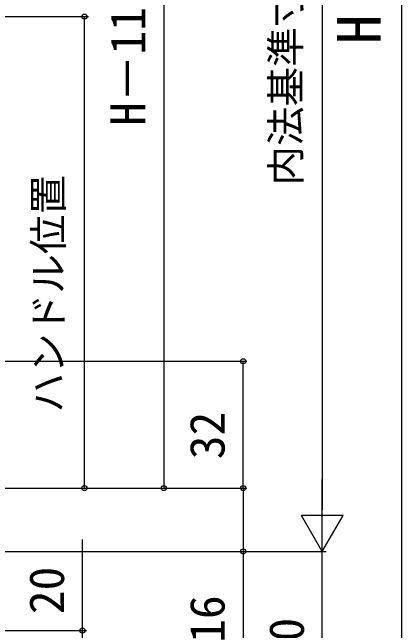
# Model space of a CAD drawing. Units: millimetres, scale not verified. Extents: x -525 to 525, y -783 to 778.
# Drawn here: x -178.7 to -80.5, y 75.3 to 231.4 of the extents above; entities that cross this region are included whole.
import ezdxf
from ezdxf.enums import TextEntityAlignment as Align

# ---------------------------------------------------------------- set-up
doc = ezdxf.new("R2010")
doc.units = ezdxf.units.MM
doc.header["$LTSCALE"] = 4
doc.layers.add('0-8_YKK_D', color=6, linetype='Continuous')
doc.styles.add('ＭＳ ゴシック', font='')
doc.styles.get('ＭＳ ゴシック').set_extended_font_data('MS Gothic')

msp = doc.modelspace()

# ---------------------------------------------------------------- linework, layer by layer
at = {"layer": '0-8_YKK_D'}
for p, q in [((-80.5, 394.8), (-80.5, 65.8)), ((-100.5, 364.8), (-100.5, 105.8)), ((-140.5, 349.3), (-140.5, 111.3)), ((-278.3, 230.295), (-159.5, 230.295)), ((-160.5, 111.3), (-160.5, 230.295)), ((-293, 143.3), (-119.5, 143.3)), ((-120.5, 111.3), (-120.5, 143.3)), ((-100.5, 95.3), (-100.5, 113.487)), ((-279.9, 111.3), (-159.5, 111.3)), ((-278.128, 111.3), (-119.5, 111.3)), ((-278, 111.3), (-119.5, 111.3)), ((-236.1, 111.3), (-139.5, 111.3)), ((-100.5, 95.3), (-105.75, 104.393)), ((-95.25, 104.393), (-105.75, 104.393)), ((-100.5, 95.3), (-95.25, 104.393)), ((-278.128, 95.3), (-119.5, 95.3)), ((-261, 95.3), (-99.5, 95.3)), ((-260, 95.3), (-99.5, 95.3)), ((-100.5, 55.3), (-100.5, 95.3)), ((-254.6, 75.304), (-160, 75.304))]:
    msp.add_line(p, q, dxfattribs=at)
for points in [[(-120.5, 111.3), (-120.5, 95.3), (-120.5, 72.075)], [(-161, 55.304), (-161, 75.304), (-161, 98.309)]]:
    msp.add_lwpolyline(points, dxfattribs=at)
for centre in [(-160.5, 230.295), (-120.5, 143.3), (-160.5, 111.3), (-140.5, 111.3), (-120.5, 111.3), (-120.5, 111.3), (-120.5, 95.3), (-161, 75.304)]:
    msp.add_circle(centre, 0.637, dxfattribs=at)

# ---------------------------------------------------------------- texts
at = {"layer": '0-8_YKK_D', "style": 'ＭＳ ゴシック'}
for s, height, p in [('内法基準寸法h', 7.331, (-103.864, 187.63)), ('H－112', 8.798, (-142.5, 202.72)), ('H', 11, (-82.5, 223.311)), ('ハンドル位置', 7.331, (-163.75, 130.343)), ('32', 8.798, (-122.5, 118.573)), ('20', 8.798, (-163, 79.468)), ('16', 8.798, (-122.5, 72.234)), ('40', 8.798, (-102.5, 66.573))]:
    msp.add_text(s, height=height, rotation=90, dxfattribs=at).set_placement(p, align=Align.BOTTOM_LEFT)

doc.saveas('drawing.dxf')
